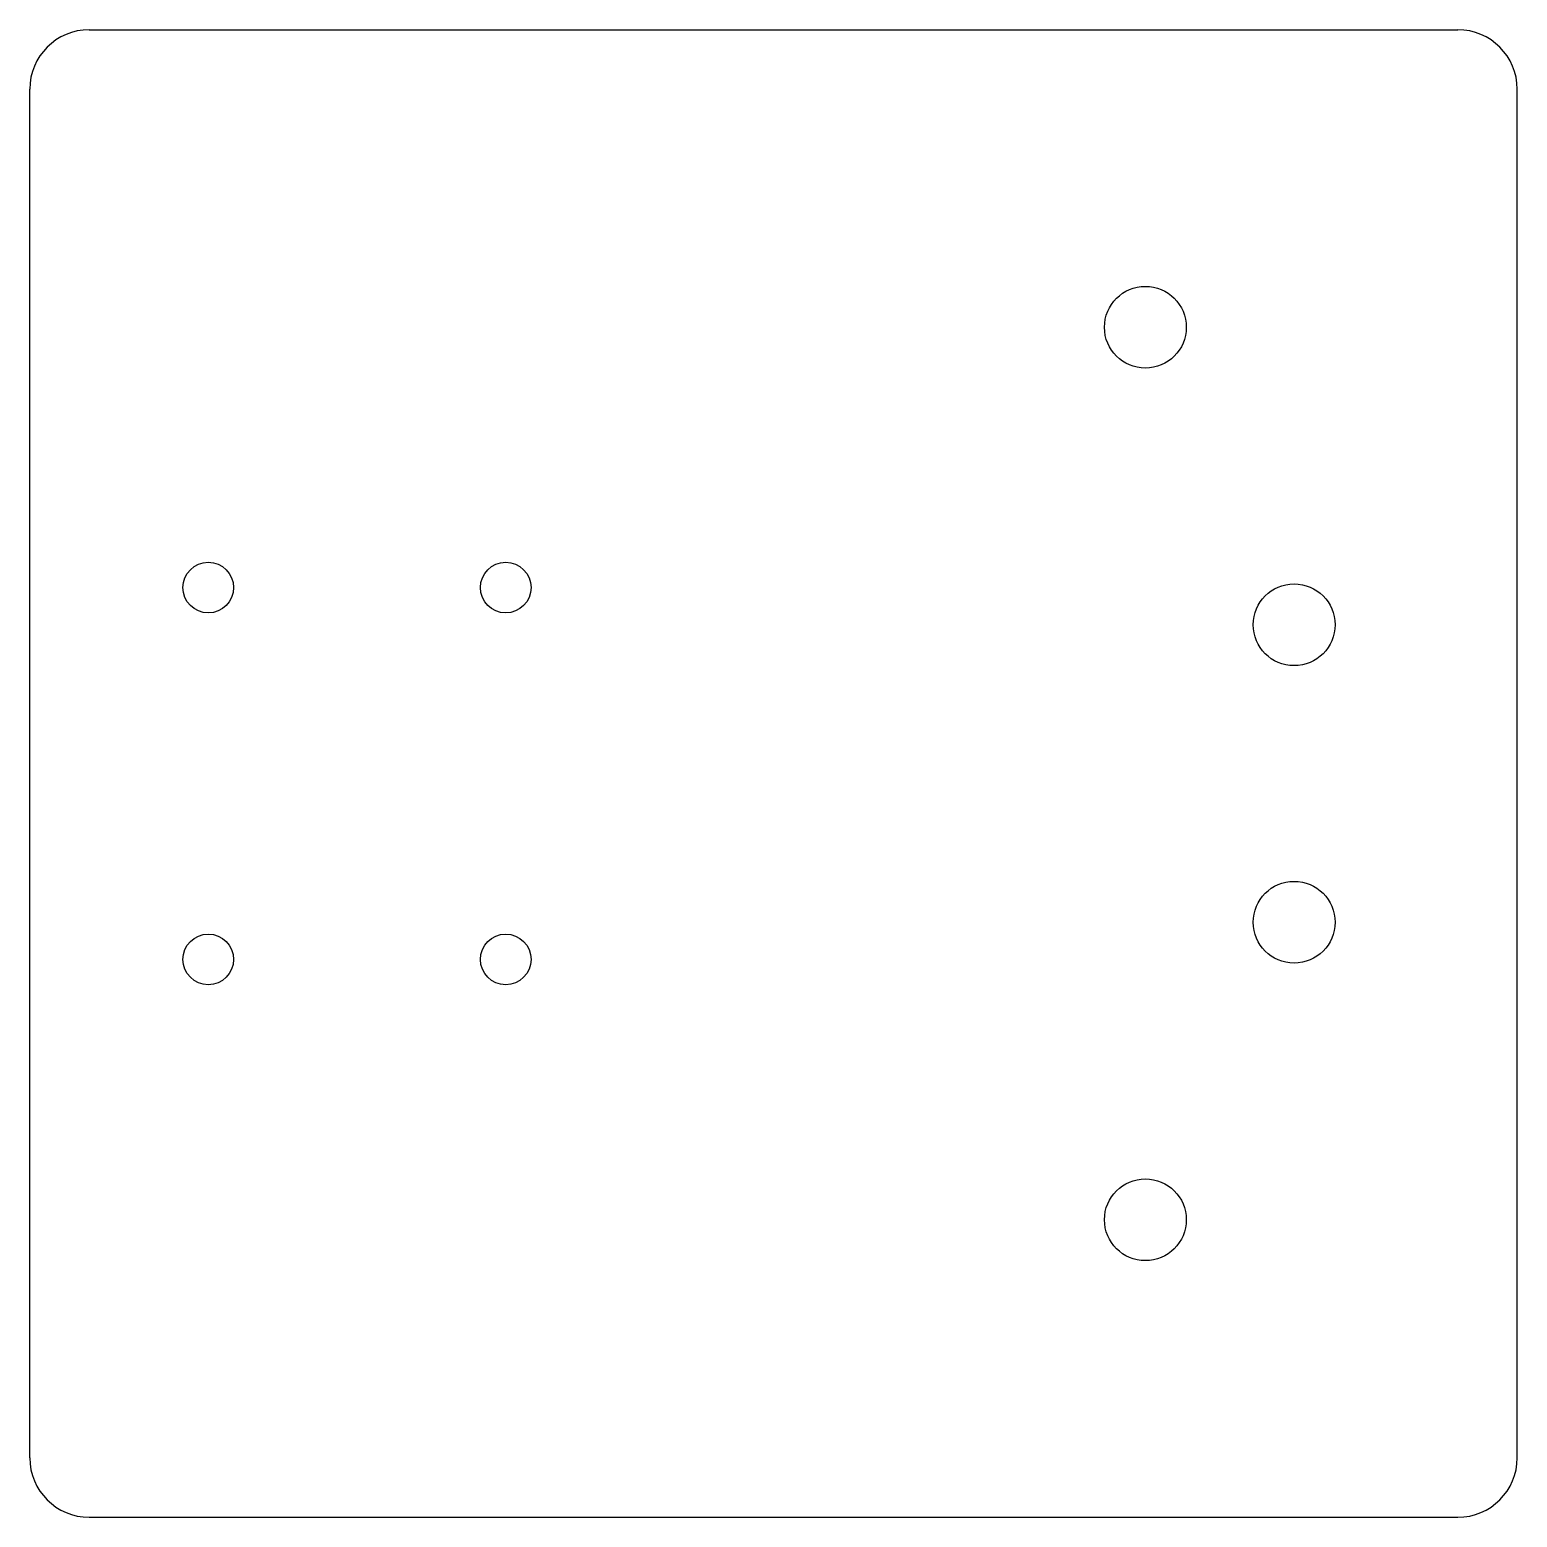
# Model space of a CAD drawing. Header units: millimetres. Extents: x -50 to 50, y -50 to 50.
import ezdxf

# ---------------------------------------------------------------- set-up
doc = ezdxf.new("R2010")
doc.units = ezdxf.units.MM

msp = doc.modelspace()

# ---------------------------------------------------------------- linework, layer by layer
for p, q in [((-46, 50), (46, 50)), ((-50, -46), (-50, 46)), ((50, -46), (50, 46)), ((-46, -50), (46, -50))]:
    msp.add_line(p, q)
for centre, radius in [((25, 30), 2.75), ((-38, 12.5), 1.7), ((-18, 12.5), 1.7), ((35, 10), 2.75), ((35, -10), 2.75), ((-38, -12.5), 1.7), ((-18, -12.5), 1.7), ((25, -30), 2.75)]:
    msp.add_circle(centre, radius)
for centre, start, end in [((-46, 46), 90, 180), ((46, 46), 0, 90), ((-46, -46), 180, 270), ((46, -46), 270, 360)]:
    msp.add_arc(centre, 4, start, end)

doc.saveas('drawing.dxf')
